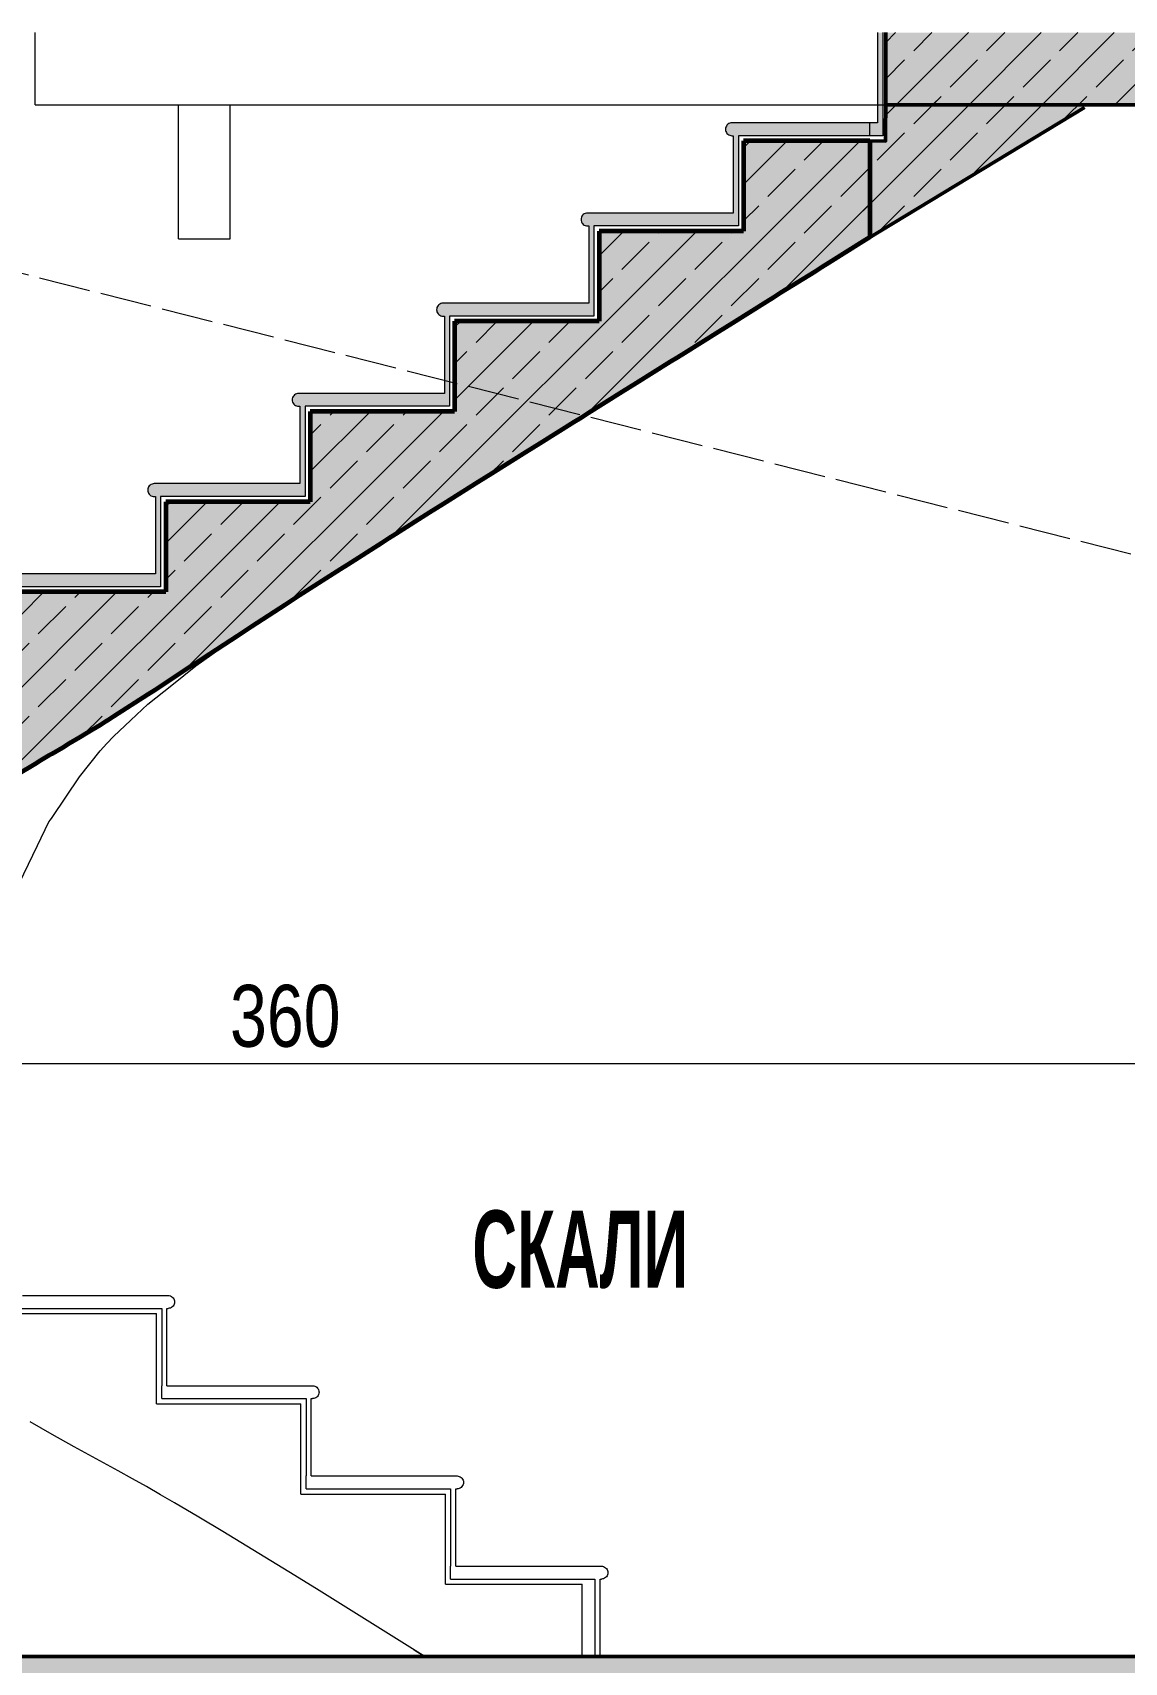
# Model space of a CAD drawing. Header units: millimetres. Extents: x -440 to 2671, y 0 to 297.
# Drawn here: x 122.1 to 164.4, y 96 to 159.3 of the extents above; entities that cross this region are included whole.
import ezdxf

# ---------------------------------------------------------------- set-up
doc = ezdxf.new("R2010")
doc.units = ezdxf.units.MM
doc.header["$MEASUREMENT"] = 0
doc.linetypes.add('- Скирити линии', pattern=[2.45, 2, -0.45])
for name, color, linetype, lineweight, true_color in [('1', 7, 'Continuous', 13, 0x2b2b2b), ('19', 7, 'Continuous', 0, 0xe4e4e4), ('29', 7, 'Continuous', 50, 0x111111), ('61', 7, 'Continuous', 20, 0x6a6a6a), ('85', 7, 'Continuous', 20, 0x404040), ('88', 7, 'Continuous', 20, 0x5e5e5e), ('89', 7, 'Continuous', 20, 0x111111), ('91', 7, 'Continuous', 13, 0x3b3b3b)]:
    doc.layers.add(name, color=color, linetype=linetype, lineweight=lineweight, true_color=true_color)
for name, color, linetype, lineweight in [('101', 253, 'Continuous', 15), ('18', 9, 'Continuous', 15), ('21', 7, 'Continuous', 50), ('47', 7, 'Continuous', 60), ('7', 7, 'Continuous', 25)]:
    doc.layers.add(name, color=color, linetype=linetype, lineweight=lineweight)
doc.styles.add('GENERATED_STYLE_6', font='GOTHIC.TTF')
doc.styles.add('GENERATED_STYLE_7', font='GOTHICB.TTF')
pattern_1 = [(45, (-1043.7373, 159.275), (-1.4142136, 1.4142136), []), (45, (-1044.4444, 159.9821), (-1.4142136, 1.4142136), [1.5, -0.5])]

msp = doc.modelspace()

# ---------------------------------------------------------------- hatches: boundary and pattern name
at = {"layer": '1', "linetype": 'Continuous', "lineweight": 13, "true_color": 0x2b2b2b}
h = msp.add_hatch(dxfattribs=at)
h.set_pattern_fill('1_СТОМАНОБЕТОН_0001', color=250, style=0, pattern_type=2)
h.set_pattern_definition(pattern_1)
h.paths.add_polyline_path([(165.372, 156.475), (165.372, 159.275), (155.138, 159.275), (155.138, 156.475)])
h = msp.add_hatch(dxfattribs=at)
h.set_pattern_fill('1_СТОМАНОБЕТОН_0001', color=250, style=0, pattern_type=2)
h.set_pattern_definition(pattern_1)
h.paths.add_polyline_path([(154.261, 155.061), (154.261, 151.175), (163.566, 156.801), (155.132, 156.801), (155.132, 155.067)])
h = msp.add_hatch(dxfattribs=at)
h.set_pattern_fill('1_СТОМАНОБЕТОН_0001', color=250, style=0, pattern_type=2)
h.set_pattern_definition(pattern_1)
h.paths.add_polyline_path([(98.413, 130.575), (98.413, 125.281), (98.538, 125.29), (99.196, 125.341), (99.694, 125.385), (100.112, 125.42), (100.274, 125.434), (101.323, 125.538), (101.601, 125.569), (102.265, 125.64), (102.344, 125.648), (103.022, 125.725), (103.341, 125.762), (104.296, 125.885), (104.346, 125.892), (104.454, 125.907), (105.236, 126.012), (105.615, 126.068), (106.146, 126.146), (106.385, 126.186), (106.821, 126.253), (107.034, 126.286), (107.894, 126.433), (107.968, 126.446), (108.109, 126.474), (108.733, 126.588), (109.06, 126.654), (109.545, 126.749), (109.665, 126.775), (110.102, 126.864), (110.339, 126.911), (111.082, 127.072), (111.096, 127.075), (111.759, 127.265), (111.78, 127.272), (112.442, 127.462), (112.545, 127.494), (112.652, 127.527), (113.059, 127.651), (113.072, 127.655), (113.479, 127.78), (113.886, 127.905), (113.9, 127.909), (114.307, 128.033), (114.714, 128.161), (114.727, 128.166), (115.134, 128.294), (115.541, 128.421), (115.554, 128.426), (115.962, 128.553), (116.369, 128.681), (116.382, 128.686), (116.789, 128.813), (117.196, 128.942), (117.209, 128.946), (117.616, 129.074), (118.024, 129.205), (118.037, 129.21), (118.444, 129.341), (118.851, 129.472), (118.864, 129.476), (119.271, 129.607), (119.678, 129.741), (119.692, 129.745), (120.099, 129.878), (120.506, 130.013), (120.519, 130.017), (120.926, 130.152), (121.259, 130.349), (121.477, 130.495), (122.143, 130.891), (122.361, 131.036), (122.694, 131.234), (122.743, 131.255), (122.774, 131.27), (122.823, 131.291), (123.22, 131.525), (123.481, 131.69), (123.878, 131.923), (124.178, 132.102), (124.375, 132.227), (124.675, 132.406), (124.873, 132.532), (125.004, 132.617), (125.202, 132.743), (125.701, 133.062), (126.028, 133.276), (126.526, 133.594), (126.799, 133.764), (128.12, 134.643), (128.393, 134.813), (128.666, 134.988), (129.987, 135.863), (130.26, 136.038), (130.532, 136.215), (131.853, 137.078), (132.126, 137.254), (132.399, 137.43), (133.72, 138.281), (133.993, 138.456), (134.266, 138.63), (135.587, 139.472), (135.86, 139.646), (136.132, 139.819), (137.453, 140.653), (137.726, 140.826), (137.999, 140.998), (139.32, 141.827), (139.593, 141.999), (139.866, 142.17), (141.187, 142.997), (141.46, 143.168), (141.732, 143.339), (143.053, 144.165), (143.326, 144.335), (143.599, 144.506), (144.92, 145.332), (145.193, 145.502), (145.466, 145.673), (146.787, 146.499), (147.06, 146.669), (147.332, 146.839), (148.653, 147.665), (148.926, 147.836), (149.199, 148.006), (150.52, 148.832), (150.793, 149.002), (151.066, 149.173), (152.387, 149.998), (152.66, 150.169), (152.932, 150.339), (154.253, 151.165), (154.526, 151.336), (154.526, 155.075), (149.626, 155.075), (149.626, 151.575), (144.026, 151.575), (144.026, 148.075), (138.426, 148.075), (138.426, 144.575), (132.826, 144.575), (132.826, 141.075), (127.226, 141.075), (127.226, 137.575), (121.626, 137.575), (121.626, 134.075), (111.89, 134.075), (111.89, 130.575)])
h = msp.add_hatch(dxfattribs=at)
h.set_pattern_fill('1_СТОМАНОБЕТОН_0001', color=250, style=0, pattern_type=2)
h.set_pattern_definition(pattern_1)
h.paths.add_polyline_path([(333.42, 87.275), (333.42, 96.275), (93.419, 96.275), (93.419, 87.275)])
at = {"layer": '18', "linetype": 'Continuous', "lineweight": 15}
for points in [[(165.372, 156.475), (165.372, 159.275), (155.138, 159.275), (155.138, 156.475)], [(154.261, 155.061), (154.261, 151.175), (163.566, 156.801), (155.132, 156.801), (155.132, 155.067)], [(98.413, 130.575), (98.413, 125.281), (98.538, 125.29), (99.196, 125.341), (99.694, 125.385), (100.112, 125.42), (100.274, 125.434), (101.323, 125.538), (101.601, 125.569), (102.265, 125.64), (102.344, 125.648), (103.022, 125.725), (103.341, 125.762), (104.296, 125.885), (104.346, 125.892), (104.454, 125.907), (105.236, 126.012), (105.615, 126.068), (106.146, 126.146), (106.385, 126.186), (106.821, 126.253), (107.034, 126.286), (107.894, 126.433), (107.968, 126.446), (108.109, 126.474), (108.733, 126.588), (109.06, 126.654), (109.545, 126.749), (109.665, 126.775), (110.102, 126.864), (110.339, 126.911), (111.082, 127.072), (111.096, 127.075), (111.759, 127.265), (111.78, 127.272), (112.442, 127.462), (112.545, 127.494), (112.652, 127.527), (113.059, 127.651), (113.072, 127.655), (113.479, 127.78), (113.886, 127.905), (113.9, 127.909), (114.307, 128.033), (114.714, 128.161), (114.727, 128.166), (115.134, 128.294), (115.541, 128.421), (115.554, 128.426), (115.962, 128.553), (116.369, 128.681), (116.382, 128.686), (116.789, 128.813), (117.196, 128.942), (117.209, 128.946), (117.616, 129.074), (118.024, 129.205), (118.037, 129.21), (118.444, 129.341), (118.851, 129.472), (118.864, 129.476), (119.271, 129.607), (119.678, 129.741), (119.692, 129.745), (120.099, 129.878), (120.506, 130.013), (120.519, 130.017), (120.926, 130.152), (121.259, 130.349), (121.477, 130.495), (122.143, 130.891), (122.361, 131.036), (122.694, 131.234), (122.743, 131.255), (122.774, 131.27), (122.823, 131.291), (123.22, 131.525), (123.481, 131.69), (123.878, 131.923), (124.178, 132.102), (124.375, 132.227), (124.675, 132.406), (124.873, 132.532), (125.004, 132.617), (125.202, 132.743), (125.701, 133.062), (126.028, 133.276), (126.526, 133.594), (126.799, 133.764), (128.12, 134.643), (128.393, 134.813), (128.666, 134.988), (129.987, 135.863), (130.26, 136.038), (130.532, 136.215), (131.853, 137.078), (132.126, 137.254), (132.399, 137.43), (133.72, 138.281), (133.993, 138.456), (134.266, 138.63), (135.587, 139.472), (135.86, 139.646), (136.132, 139.819), (137.453, 140.653), (137.726, 140.826), (137.999, 140.998), (139.32, 141.827), (139.593, 141.999), (139.866, 142.17), (141.187, 142.997), (141.46, 143.168), (141.732, 143.339), (143.053, 144.165), (143.326, 144.335), (143.599, 144.506), (144.92, 145.332), (145.193, 145.502), (145.466, 145.673), (146.787, 146.499), (147.06, 146.669), (147.332, 146.839), (148.653, 147.665), (148.926, 147.836), (149.199, 148.006), (150.52, 148.832), (150.793, 149.002), (151.066, 149.173), (152.387, 149.998), (152.66, 150.169), (152.932, 150.339), (154.253, 151.165), (154.526, 151.336), (154.526, 155.075), (149.626, 155.075), (149.626, 151.575), (144.026, 151.575), (144.026, 148.075), (138.426, 148.075), (138.426, 144.575), (132.826, 144.575), (132.826, 141.075), (127.226, 141.075), (127.226, 137.575), (121.626, 137.575), (121.626, 134.075), (111.89, 134.075), (111.89, 130.575)], [(333.42, 87.275), (333.42, 96.275), (93.419, 96.275), (93.419, 87.275)]]:
    msp.add_hatch(color=9, dxfattribs=at).paths.add_polyline_path(points)
at = {"layer": '19', "linetype": 'Continuous', "lineweight": 0, "true_color": 0xe4e4e4}
for points in [[(154.826, 159.275), (154.826, 155.775), (155.026, 155.775), (155.026, 159.275)], [(155.026, 155.275), (155.026, 155.775), (149.176, 155.775), (149.133, 155.771), (149.091, 155.76), (149.051, 155.742), (149.015, 155.717), (148.985, 155.686), (148.96, 155.65), (148.941, 155.611), (148.93, 155.568), (148.926, 155.525), (148.93, 155.482), (148.941, 155.439), (148.96, 155.4), (148.985, 155.364), (149.015, 155.333), (149.051, 155.308), (149.091, 155.29), (149.133, 155.279), (149.176, 155.275)], [(149.226, 155.275), (149.226, 152.275), (149.426, 152.275), (149.426, 155.275)], [(149.426, 151.775), (149.426, 152.275), (143.576, 152.275), (143.533, 152.271), (143.491, 152.26), (143.451, 152.242), (143.415, 152.217), (143.385, 152.186), (143.36, 152.15), (143.341, 152.111), (143.33, 152.068), (143.326, 152.025), (143.33, 151.982), (143.341, 151.939), (143.36, 151.9), (143.385, 151.864), (143.415, 151.833), (143.451, 151.808), (143.491, 151.79), (143.533, 151.779), (143.576, 151.775)], [(143.626, 151.775), (143.626, 148.775), (143.826, 148.775), (143.826, 151.775)], [(143.826, 148.275), (143.826, 148.775), (137.976, 148.775), (137.933, 148.771), (137.891, 148.76), (137.851, 148.742), (137.815, 148.717), (137.785, 148.686), (137.76, 148.65), (137.741, 148.611), (137.73, 148.568), (137.726, 148.525), (137.73, 148.482), (137.741, 148.439), (137.76, 148.4), (137.785, 148.364), (137.815, 148.333), (137.851, 148.308), (137.891, 148.29), (137.933, 148.279), (137.976, 148.275)], [(138.026, 148.275), (138.026, 145.275), (138.226, 145.275), (138.226, 148.275)], [(138.226, 144.775), (138.226, 145.275), (132.376, 145.275), (132.333, 145.271), (132.291, 145.26), (132.251, 145.242), (132.215, 145.217), (132.185, 145.186), (132.16, 145.15), (132.141, 145.111), (132.13, 145.068), (132.126, 145.025), (132.13, 144.982), (132.141, 144.939), (132.16, 144.9), (132.185, 144.864), (132.215, 144.833), (132.251, 144.808), (132.291, 144.79), (132.333, 144.779), (132.376, 144.775)], [(132.426, 144.775), (132.426, 141.775), (132.626, 141.775), (132.626, 144.775)], [(132.626, 141.275), (132.626, 141.775), (126.776, 141.775), (126.733, 141.771), (126.691, 141.76), (126.651, 141.742), (126.615, 141.717), (126.585, 141.686), (126.56, 141.65), (126.541, 141.611), (126.53, 141.568), (126.526, 141.525), (126.53, 141.482), (126.541, 141.439), (126.56, 141.4), (126.585, 141.364), (126.615, 141.333), (126.651, 141.308), (126.691, 141.29), (126.733, 141.279), (126.776, 141.275)], [(126.826, 141.275), (126.826, 138.275), (127.026, 138.275), (127.026, 141.275)], [(127.026, 137.775), (127.026, 138.275), (121.176, 138.275), (121.133, 138.271), (121.091, 138.26), (121.051, 138.242), (121.015, 138.217), (120.985, 138.186), (120.96, 138.15), (120.941, 138.111), (120.93, 138.068), (120.926, 138.025), (120.93, 137.982), (120.941, 137.939), (120.96, 137.9), (120.985, 137.864), (121.015, 137.833), (121.051, 137.808), (121.091, 137.79), (121.133, 137.779), (121.176, 137.775)]]:
    msp.add_hatch(color=254, dxfattribs=at).paths.add_polyline_path(points)

# ---------------------------------------------------------------- linework, layer by layer
at = {"layer": '101', "color": 253, "linetype": 'Continuous', "lineweight": 15}
for p, q in [((154.826, 159.275), (154.826, 155.775)), ((155.026, 159.275), (155.026, 155.775)), ((154.526, 155.275), (154.526, 155.775)), ((155.026, 155.775), (155.026, 155.275)), ((149.226, 155.275), (149.226, 152.275)), ((149.426, 155.275), (149.426, 152.275)), ((155.026, 155.275), (149.426, 155.275)), ((143.626, 151.775), (143.626, 148.775)), ((143.826, 151.775), (143.826, 148.775)), ((149.426, 151.775), (143.826, 151.775)), ((149.426, 152.275), (149.426, 151.775)), ((143.826, 148.775), (143.826, 148.275)), ((138.026, 148.275), (138.026, 145.275)), ((138.226, 148.275), (138.226, 145.275)), ((143.826, 148.275), (138.226, 148.275)), ((138.226, 145.275), (138.226, 144.775)), ((132.426, 144.775), (132.426, 141.775)), ((132.626, 144.775), (132.626, 141.775)), ((138.226, 144.775), (132.626, 144.775)), ((132.626, 141.775), (132.626, 141.275)), ((126.826, 141.275), (126.826, 138.275)), ((127.026, 141.275), (127.026, 138.275)), ((132.626, 141.275), (127.026, 141.275)), ((127.026, 138.275), (127.026, 137.775)), ((127.026, 137.775), (121.426, 137.775)), ((121.667, 110.275), (127.317, 110.275)), ((127.317, 110.275), (127.36, 110.271)), ((127.36, 110.271), (127.402, 110.26)), ((127.402, 110.26), (127.442, 110.242)), ((127.442, 110.242), (127.477, 110.217)), ((127.477, 110.217), (127.508, 110.186)), ((127.508, 110.186), (127.533, 110.15)), ((127.533, 110.15), (127.551, 110.111)), ((127.551, 110.111), (127.563, 110.068)), ((127.563, 110.068), (127.567, 110.025)), ((121.467, 109.775), (127.067, 109.775)), ((127.067, 109.775), (127.067, 106.775)), ((127.266, 106.775), (127.266, 109.775)), ((127.266, 109.775), (127.317, 109.775)), ((127.36, 109.779), (127.317, 109.775)), ((127.402, 109.79), (127.36, 109.779)), ((127.442, 109.808), (127.402, 109.79)), ((127.477, 109.833), (127.442, 109.808)), ((127.508, 109.864), (127.477, 109.833)), ((127.533, 109.9), (127.508, 109.864)), ((127.551, 109.939), (127.533, 109.9)), ((127.563, 109.982), (127.551, 109.939)), ((127.567, 110.025), (127.563, 109.982)), ((127.067, 106.275), (127.067, 106.775)), ((127.067, 106.275), (132.667, 106.275)), ((127.266, 106.775), (132.917, 106.775)), ((132.667, 106.275), (132.667, 103.275)), ((132.867, 103.275), (132.867, 106.275)), ((132.867, 106.275), (132.917, 106.275)), ((132.917, 106.775), (132.96, 106.771)), ((132.96, 106.279), (132.917, 106.275)), ((132.96, 106.771), (133.002, 106.76)), ((133.002, 106.29), (132.96, 106.279)), ((133.002, 106.76), (133.042, 106.742)), ((133.042, 106.308), (133.002, 106.29)), ((133.042, 106.742), (133.077, 106.717)), ((133.077, 106.333), (133.042, 106.308)), ((133.077, 106.717), (133.108, 106.686)), ((133.108, 106.364), (133.077, 106.333)), ((133.108, 106.686), (133.133, 106.65)), ((133.133, 106.4), (133.108, 106.364)), ((133.133, 106.65), (133.151, 106.611)), ((133.151, 106.439), (133.133, 106.4)), ((133.151, 106.611), (133.163, 106.568)), ((133.163, 106.482), (133.151, 106.439)), ((133.163, 106.568), (133.167, 106.525)), ((133.167, 106.525), (133.163, 106.482)), ((132.667, 102.775), (132.667, 103.275)), ((132.867, 103.275), (138.517, 103.275)), ((138.517, 103.275), (138.56, 103.271)), ((138.56, 103.271), (138.602, 103.26)), ((138.602, 103.26), (138.642, 103.242)), ((138.642, 103.242), (138.677, 103.217)), ((138.677, 103.217), (138.708, 103.186)), ((138.708, 103.186), (138.733, 103.15)), ((138.733, 103.15), (138.751, 103.111)), ((138.751, 103.111), (138.763, 103.068)), ((132.667, 102.775), (138.267, 102.775)), ((138.267, 102.775), (138.267, 99.775)), ((138.467, 99.775), (138.467, 102.775)), ((138.467, 102.775), (138.517, 102.775)), ((138.56, 102.779), (138.517, 102.775)), ((138.602, 102.79), (138.56, 102.779)), ((138.642, 102.808), (138.602, 102.79)), ((138.677, 102.833), (138.642, 102.808)), ((138.708, 102.864), (138.677, 102.833)), ((138.733, 102.9), (138.708, 102.864)), ((138.751, 102.939), (138.733, 102.9)), ((138.763, 102.982), (138.751, 102.939)), ((138.763, 103.068), (138.767, 103.025)), ((138.767, 103.025), (138.763, 102.982)), ((138.267, 99.275), (138.267, 99.775)), ((138.467, 99.775), (144.117, 99.775)), ((144.117, 99.775), (144.16, 99.771)), ((144.16, 99.279), (144.117, 99.275)), ((144.16, 99.771), (144.202, 99.76)), ((144.202, 99.29), (144.16, 99.279)), ((144.202, 99.76), (144.242, 99.742)), ((144.242, 99.308), (144.202, 99.29)), ((144.242, 99.742), (144.277, 99.717)), ((144.277, 99.333), (144.242, 99.308)), ((144.277, 99.717), (144.308, 99.686)), ((144.308, 99.364), (144.277, 99.333)), ((144.308, 99.686), (144.333, 99.65)), ((144.333, 99.4), (144.308, 99.364)), ((144.333, 99.65), (144.351, 99.611)), ((144.351, 99.439), (144.333, 99.4)), ((144.351, 99.611), (144.363, 99.568)), ((144.363, 99.482), (144.351, 99.439)), ((144.363, 99.568), (144.367, 99.525)), ((144.367, 99.525), (144.363, 99.482)), ((138.267, 99.275), (143.866, 99.275)), ((143.866, 99.275), (143.866, 96.275)), ((144.067, 96.275), (144.067, 99.275)), ((144.067, 99.275), (144.117, 99.275))]:
    msp.add_line(p, q, dxfattribs=at)
at = {"layer": '101', "color": 253, "linetype": 'Continuous', "lineweight": 15, "flags": 128}
for points in [[(154.826, 155.775), (149.176, 155.775), (149.133, 155.771), (149.091, 155.76), (149.051, 155.742), (149.015, 155.717), (148.985, 155.686), (148.96, 155.65), (148.941, 155.611), (148.93, 155.568), (148.926, 155.525), (148.93, 155.482), (148.941, 155.439), (148.96, 155.4), (148.985, 155.364), (149.015, 155.333), (149.051, 155.308), (149.091, 155.29), (149.133, 155.279), (149.176, 155.275), (149.226, 155.275)], [(149.226, 152.275), (143.576, 152.275), (143.533, 152.271), (143.491, 152.26), (143.451, 152.242), (143.415, 152.217), (143.385, 152.186), (143.36, 152.15), (143.341, 152.111), (143.33, 152.068), (143.326, 152.025), (143.33, 151.982), (143.341, 151.939), (143.36, 151.9), (143.385, 151.864), (143.415, 151.833), (143.451, 151.808), (143.491, 151.79), (143.533, 151.779), (143.576, 151.775), (143.626, 151.775)], [(143.626, 148.775), (137.976, 148.775), (137.933, 148.771), (137.891, 148.76), (137.851, 148.742), (137.815, 148.717), (137.785, 148.686), (137.76, 148.65), (137.741, 148.611), (137.73, 148.568), (137.726, 148.525), (137.73, 148.482), (137.741, 148.439), (137.76, 148.4), (137.785, 148.364), (137.815, 148.333), (137.851, 148.308), (137.891, 148.29), (137.933, 148.279), (137.976, 148.275), (138.026, 148.275)], [(138.026, 145.275), (132.376, 145.275), (132.333, 145.271), (132.291, 145.26), (132.251, 145.242), (132.215, 145.217), (132.185, 145.186), (132.16, 145.15), (132.141, 145.111), (132.13, 145.068), (132.126, 145.025), (132.13, 144.982), (132.141, 144.939), (132.16, 144.9), (132.185, 144.864), (132.215, 144.833), (132.251, 144.808), (132.291, 144.79), (132.333, 144.779), (132.376, 144.775), (132.426, 144.775)], [(132.426, 141.775), (126.776, 141.775), (126.733, 141.771), (126.691, 141.76), (126.651, 141.742), (126.615, 141.717), (126.585, 141.686), (126.56, 141.65), (126.541, 141.611), (126.53, 141.568), (126.526, 141.525), (126.53, 141.482), (126.541, 141.439), (126.56, 141.4), (126.585, 141.364), (126.615, 141.333), (126.651, 141.308), (126.691, 141.29), (126.733, 141.279), (126.776, 141.275), (126.826, 141.275)], [(126.826, 138.275), (121.176, 138.275), (121.133, 138.271), (121.091, 138.26), (121.051, 138.242), (121.015, 138.217), (120.985, 138.186), (120.96, 138.15), (120.941, 138.111), (120.93, 138.068), (120.926, 138.025), (120.93, 137.982), (120.941, 137.939), (120.96, 137.9), (120.985, 137.864), (121.015, 137.833), (121.051, 137.808), (121.091, 137.79), (121.133, 137.779), (121.176, 137.775), (121.226, 137.775)]]:
    msp.add_lwpolyline(points, dxfattribs=at)
at = {"layer": '21', "color": 7, "linetype": 'Continuous', "lineweight": 50, "flags": 128}
for points in [[(154.482, 155.075), (155.132, 155.067), (155.138, 156.849)], [(154.431, 151.278), (162.846, 156.366)]]:
    msp.add_lwpolyline(points, dxfattribs=at)
at = {"layer": '29', "linetype": 'Continuous', "lineweight": 50}
for p, q in [((155.138, 159.275), (155.138, 156.475)), ((165.372, 156.475), (155.138, 156.475)), ((167.173, 96.275), (98.419, 96.275))]:
    msp.add_line(p, q, dxfattribs=at)
at = {"layer": '47', "color": 7, "linetype": 'Continuous', "lineweight": 60}
for p, q in [((149.626, 155.075), (149.626, 151.575)), ((154.526, 155.075), (149.626, 155.075)), ((154.526, 155.075), (154.526, 151.336)), ((144.026, 151.575), (144.026, 148.075)), ((149.626, 151.575), (144.026, 151.575)), ((138.426, 148.075), (138.426, 144.575)), ((144.026, 148.075), (138.426, 148.075)), ((132.826, 144.575), (132.826, 141.075)), ((138.426, 144.575), (132.826, 144.575)), ((127.226, 141.075), (127.226, 137.575)), ((132.826, 141.075), (127.226, 141.075)), ((127.226, 137.575), (121.626, 137.575))]:
    msp.add_line(p, q, dxfattribs=at)
at = {"layer": '47', "color": 7, "linetype": 'Continuous', "lineweight": 60, "flags": 128}
msp.add_lwpolyline([(154.526, 151.336), (154.253, 151.165), (152.932, 150.339), (152.66, 150.169), (152.387, 149.998), (151.066, 149.173), (150.793, 149.002), (150.52, 148.832), (149.199, 148.006), (148.926, 147.836), (148.653, 147.665), (147.332, 146.839), (147.06, 146.669), (146.787, 146.499), (145.466, 145.673), (145.193, 145.502), (144.92, 145.332), (143.599, 144.506), (143.326, 144.335), (143.053, 144.165), (141.732, 143.339), (141.46, 143.168), (141.187, 142.997), (139.866, 142.17), (139.593, 141.999), (139.32, 141.827), (137.999, 140.998), (137.726, 140.826), (137.453, 140.653), (136.132, 139.819), (135.86, 139.646), (135.587, 139.472), (134.266, 138.63), (133.993, 138.456), (133.72, 138.281), (132.399, 137.43), (132.126, 137.254), (131.853, 137.078), (130.532, 136.215), (130.26, 136.038), (129.987, 135.863), (128.666, 134.988), (128.393, 134.813), (128.12, 134.643), (126.799, 133.764), (126.526, 133.594), (126.028, 133.276), (125.701, 133.062), (125.202, 132.743), (125.004, 132.617), (124.873, 132.532), (124.675, 132.406), (124.375, 132.227), (124.178, 132.102), (123.878, 131.923), (123.481, 131.69), (123.22, 131.525), (122.823, 131.291), (122.774, 131.27), (122.743, 131.255), (122.694, 131.234), (122.361, 131.036), (122.143, 130.891), (121.477, 130.495)], dxfattribs=at)
at = {"layer": '61', "color": 251, "linetype": '- Скирити линии', "lineweight": 20, "true_color": 0x6a6a6a, "flags": 128}
msp.add_lwpolyline([(98.584, 155.775), (333.584, 96.275)], dxfattribs=at)
at = {"layer": '85', "linetype": 'Continuous', "lineweight": 20}
msp.add_line((95.919, 119.275), (167.913, 119.275), dxfattribs=at)
at = {"layer": '88', "color": 251, "linetype": 'Continuous', "lineweight": 20, "true_color": 0x5e5e5e}
for p, q in [((127.719, 151.275), (127.719, 156.475)), ((129.719, 151.275), (129.719, 156.475)), ((127.719, 151.275), (127.794, 151.275)), ((127.794, 151.275), (128.01, 151.275)), ((128.01, 151.275), (128.335, 151.275)), ((128.335, 151.275), (128.717, 151.275)), ((128.717, 151.275), (129.1, 151.275)), ((129.1, 151.275), (129.425, 151.275)), ((129.425, 151.275), (129.642, 151.275)), ((129.642, 151.275), (129.719, 151.275))]:
    msp.add_line(p, q, dxfattribs=at)
at = {"layer": '89', "color": 250, "linetype": 'Continuous', "lineweight": 20, "true_color": 0x111111}
for q in [(122.157, 159.275), (155.138, 156.475)]:
    msp.add_line((122.157, 156.475), q, dxfattribs=at)
at = {"layer": '91', "color": 250, "linetype": 'Continuous', "lineweight": 13, "true_color": 0x3b3b3b}
for p, q in [((130.26, 136.038), (129.326, 135.404)), ((130.255, 136.035), (129.326, 135.37)), ((128.393, 134.701), (129.326, 135.37)), ((127.46, 133.961), (128.393, 134.701)), ((126.526, 133.221), (127.46, 133.961)), ((125.864, 132.595), (126.526, 133.221)), ((125.202, 131.969), (125.864, 132.595)), ((124.675, 131.412), (124.938, 131.69)), ((124.938, 131.69), (125.202, 131.969)), ((123.878, 130.398), (124.277, 130.905)), ((124.277, 130.905), (124.675, 131.412)), ((123.351, 129.609), (123.878, 130.398)), ((122.823, 128.819), (123.351, 129.609)), ((122.252, 127.736), (122.694, 128.648)), ((122.694, 128.648), (122.758, 128.734)), ((122.758, 128.734), (122.823, 128.819)), ((121.368, 125.912), (122.252, 127.736)), ((121.266, 109.575), (126.867, 109.575)), ((126.867, 106.075), (126.867, 109.575)), ((126.867, 106.075), (132.467, 106.075)), ((132.467, 102.575), (132.467, 106.075)), ((122.821, 104.89), (121.967, 105.369)), ((123.675, 104.411), (122.821, 104.89)), ((124.529, 103.944), (123.675, 104.411)), ((125.383, 103.476), (124.529, 103.944)), ((125.929, 103.169), (125.383, 103.476)), ((126.475, 102.863), (125.929, 103.169)), ((127.021, 102.549), (126.475, 102.863)), ((127.567, 102.235), (127.021, 102.549)), ((132.467, 102.575), (138.067, 102.575)), ((138.067, 99.075), (138.067, 102.575)), ((128.5, 101.679), (127.567, 102.235)), ((129.433, 101.124), (128.5, 101.679)), ((130.367, 100.554), (129.433, 101.124)), ((131.3, 99.984), (130.367, 100.554)), ((132.233, 99.407), (131.3, 99.984)), ((133.167, 98.83), (132.233, 99.407)), ((134.1, 98.249), (133.167, 98.83)), ((138.067, 99.075), (143.367, 99.075)), ((143.367, 96.275), (143.367, 99.075)), ((135.033, 97.668), (134.1, 98.249)), ((135.967, 97.086), (135.033, 97.668)), ((136.9, 96.503), (135.967, 97.086)), ((136.841, 96.539), (136.9, 96.502)), ((137.265, 96.275), (136.9, 96.503)), ((136.9, 96.503), (137.263, 96.275))]:
    msp.add_line(p, q, dxfattribs=at)

# ---------------------------------------------------------------- texts
at = {"layer": '1', "linetype": 'Continuous', "lineweight": 13, "insert": (129.717, 119.894), "char_height": 2.4, "attachment_point": 7, "style": 'GENERATED_STYLE_6'}
msp.add_mtext('\\A1;{\\W0.800000x;\\pql;\\fCentury Gothic|b0|i0|c0|p34;360}', dxfattribs=at)
at = {"layer": '7', "color": 7, "linetype": 'Continuous', "lineweight": 25, "insert": (139.11, 110.532), "char_height": 3, "attachment_point": 7, "style": 'GENERATED_STYLE_7'}
msp.add_mtext('\\A1;{\\W0.600000x;\\pql;\\fCentury Gothic|b1|i0|c0|p34;СКАЛИ}', dxfattribs=at)

doc.saveas('drawing.dxf')
